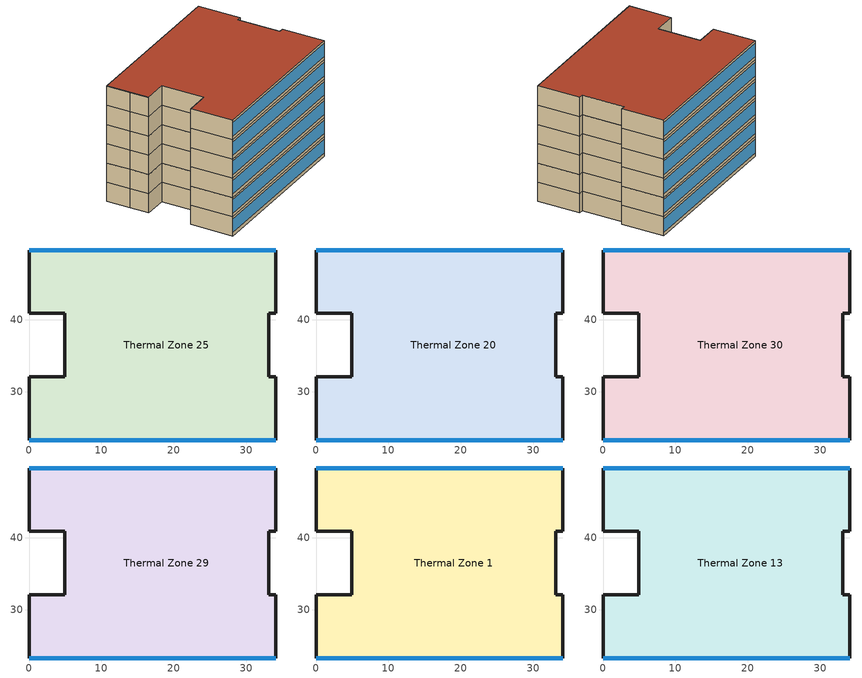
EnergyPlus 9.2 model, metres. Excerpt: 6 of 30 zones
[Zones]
Thermal Zone 25
 floor to Thermal Zone 22 (Interior Floor): 34.1,49.62 34.1,40.87 33.1,40.87 33.1,32.12 34.1,32.12 34.1,23.37 0,23.37 0,32.12 4.9,32.12 4.9,40.87 0,40.87 0,49.62 z89.3
 wall outside (ASHRAE 189.1-2009 ExtWall Mass ClimateZone 1): 0,32.12 0,23.37 34.1,23.37 34.1,32.12 33.1,32.12 33.1,40.87 34.1,40.87 34.1,49.62 0,49.62 0,44.72 0,40.87 4.9,40.87 4.9,32.12 0,32.12 z89.3:93.3
 window (ASHRAE 189.1-2009 ExtWindow ClimateZone 1): 34.07,49.62 0.03,49.62 / 0.03,23.37 34.07,23.37 z90.06:92.81
Thermal Zone 20
 floor to Thermal Zone 25 (Interior Floor): 34.1,49.62 34.1,40.87 33.1,40.87 33.1,32.12 34.1,32.12 34.1,23.37 0,23.37 0,32.12 4.9,32.12 4.9,40.87 0,40.87 0,49.62 z93.3
 wall outside (ASHRAE 189.1-2009 ExtWall Mass ClimateZone 1): 0,32.12 0,23.37 34.1,23.37 34.1,32.12 33.1,32.12 33.1,40.87 34.1,40.87 34.1,49.62 0,49.62 0,44.72 0,40.87 4.9,40.87 4.9,32.12 0,32.12 z93.3:97.3
 window (ASHRAE 189.1-2009 ExtWindow ClimateZone 1): 34.07,49.62 0.03,49.62 / 0.03,23.37 34.07,23.37 z94.06:96.81
Thermal Zone 30
 floor to Thermal Zone 20 (Interior Floor): 34.1,49.62 34.1,40.87 33.1,40.87 33.1,32.12 34.1,32.12 34.1,23.37 0,23.37 0,32.12 4.9,32.12 4.9,40.87 0,40.87 0,49.62 z97.3
 wall outside (ASHRAE 189.1-2009 ExtWall Mass ClimateZone 1): 0,32.12 0,23.37 34.1,23.37 34.1,32.12 33.1,32.12 33.1,40.87 34.1,40.87 34.1,49.62 0,49.62 0,44.72 0,40.87 4.9,40.87 4.9,32.12 0,32.12 z97.3:101.3
 window (ASHRAE 189.1-2009 ExtWindow ClimateZone 1): 34.07,49.62 0.03,49.62 / 0.03,23.37 34.07,23.37 z98.06:100.81
Thermal Zone 29
 floor to Thermal Zone 30 (Interior Floor): 34.1,49.62 34.1,40.87 33.1,40.87 33.1,32.12 34.1,32.12 34.1,23.37 0,23.37 0,32.12 4.9,32.12 4.9,40.87 0,40.87 0,49.62 z101.3
 wall outside (ASHRAE 189.1-2009 ExtWall Mass ClimateZone 1): 0,32.12 0,23.37 34.1,23.37 34.1,32.12 33.1,32.12 33.1,40.87 34.1,40.87 34.1,49.62 0,49.62 0,44.72 0,40.87 4.9,40.87 4.9,32.12 0,32.12 z101.3:105.3
 window (ASHRAE 189.1-2009 ExtWindow ClimateZone 1): 34.07,49.62 0.03,49.62 / 0.03,23.37 34.07,23.37 z102.06:104.81
Thermal Zone 1
 floor to Thermal Zone 29 (Interior Floor): 34.1,49.62 34.1,40.87 33.1,40.87 33.1,32.12 34.1,32.12 34.1,23.37 0,23.37 0,32.12 4.9,32.12 4.9,40.87 0,40.87 0,49.62 z105.3
 wall outside (ASHRAE 189.1-2009 ExtWall Mass ClimateZone 1): 0,32.12 0,23.37 34.1,23.37 34.1,32.12 33.1,32.12 33.1,40.87 34.1,40.87 34.1,49.62 0,49.62 0,44.72 0,40.87 4.9,40.87 4.9,32.12 0,32.12 z105.3:109.3
 window (ASHRAE 189.1-2009 ExtWindow ClimateZone 1): 34.07,49.62 0.03,49.62 / 0.03,23.37 34.07,23.37 z106.06:108.81
Thermal Zone 13
 floor to Thermal Zone 1 (Interior Floor): 34.1,49.62 34.1,40.87 33.1,40.87 33.1,32.12 34.1,32.12 34.1,23.37 0,23.37 0,32.12 4.9,32.12 4.9,40.87 0,40.87 0,49.62 z109.3
 wall outside (ASHRAE 189.1-2009 ExtWall Mass ClimateZone 1): 0,40.87 4.9,40.87 4.9,32.12 0,32.12 0,23.37 34.1,23.37 34.1,32.12 33.1,32.12 33.1,40.87 34.1,40.87 34.1,49.62 0,49.62 z109.3:113.35; 0,49.62 0,44.72 0,40.87 z109.3:113.3; 0,49.62 0,40.87 z113.3:113.35
 window (ASHRAE 189.1-2009 ExtWindow ClimateZone 1): 34.07,49.62 0.03,49.62 / 0.03,23.37 34.07,23.37 z110.06:112.81
 roof outside (ASHRAE 189.1-2009 ExtRoof IEAD ClimateZone 1): 34.1,23.37 34.1,32.12 33.1,32.12 33.1,40.87 34.1,40.87 34.1,49.62 0,49.62 0,40.87 4.9,40.87 4.9,32.12 0,32.12 0,23.37 z113.35
[Building]
Building 1
[Site:Location]
Site 1: Latitude {deg}=0; Longitude {deg}=0; Time Zone {hr}=0; Elevation {m}=0
[SizingPeriod:DesignDay] Month=7; Day of Month=21; Day Type=SummerDesignDay; Daily Dry-Bulb Temperature Range {deltaC}=10.3; Dry-Bulb Temperature Range Modifier Type=DefaultMultipliers; Barometric Pressure {Pa}=101205; Wind Speed {m/s}=6.4; Wind Direction {deg}=350; Rain Indicator=No; Snow Indicator=No; Daylight Saving Time Indicator=No; Solar Model Indicator=ASHRAETau; ASHRAE Clear Sky Optical Depth for Beam Irradiance (taub)=0.745; ASHRAE Clear Sky Optical Depth for Diffuse Irradiance (taud)=1.352
Name | Maximum Dry-Bulb Temperature {C} | Humidity Condition Type | Wetbulb or DewPoint at Maximum Dry-Bulb {C} | Enthalpy at Maximum Dry-Bulb {J/kg}
Doha International Ann Clg .4% Condns DB=>MWB | 43.7 | Wetbulb | 22.1
Doha International Ann Clg .4% Condns DP=>MDB | 34 | Dewpoint | 30.1
Doha International Ann Clg .4% Condns Enth=>MDB | 35.3 | Enthalpy |  | 105900
Doha International Ann Clg .4% Condns WB=>MDB | 35.2 | Wetbulb | 31.1
[Material] Thermal Absorptance=0.9
Name | Roughness | Thickness {m} | Conductivity {W/m-K} | Density {kg/m3} | Specific Heat {J/kg-K} | Solar Absorptance | Visible Absorptance
1/2IN Gypsum | Smooth | 0.0127 | 0.16 | 784.9 | 830 | 0.4 | 0.4
1IN Stucco | Smooth | 0.0253 | 0.6918 | 1858 | 837 | 0.92 | 0.92
8IN Concrete HW | MediumRough | 0.2033 | 1.7296 | 2243 | 837 | 0.65 | 0.65
F16 Acoustic tile | MediumSmooth | 0.0191 | 0.06 | 368 | 590 | 0.3 | 0.3
M11 100mm lightweight concrete | MediumRough | 0.1016 | 0.53 | 1280 | 840 | 0.5 | 0.5
Metal Decking | MediumSmooth | 0.0015 | 45.006 | 7680 | 418.4 | 0.6 | 0.6
Roof Insulation [18] | MediumRough | 0.1693 | 0.049 | 265 | 836.8 | 0.7 | 0.7
Roof Membrane | VeryRough | 0.0095 | 0.16 | 1121.29 | 1460 | 0.7 | 0.7
Wall Insulation [31] | MediumRough | 0.0337 | 0.0432 | 91 | 837 | 0.5 | 0.5
[Material:AirGap]
F05 Ceiling air space resistance: Thermal Resistance {m2-K/W}=0.18
[WindowMaterial:Glazing]
Theoretical Glass [167]: Optical Data Type=SpectralAverage; Thickness {m}=0.003; Solar Transmittance at Normal Incidence=0.2374; Front Side Solar Reflectance at Normal Incidence=0.7126; Back Side Solar Reflectance at Normal Incidence=0; Visible Transmittance at Normal Incidence=0.2512; Front Side Visible Reflectance at Normal Incidence=0.6988; Back Side Visible Reflectance at Normal Incidence=0; Infrared Transmittance at Normal Incidence=0; Front Side Infrared Hemispherical Emissivity=0.985; Back Side Infrared Hemispherical Emissivity=0.985; Conductivity {W/m-K}=2.1073; Dirt Correction Factor for Solar and Visible Transmittance=1; Solar Diffusing=No
[Construction]
ASHRAE 189.1-2009 ExtRoof IEAD ClimateZone 1: Roof Membrane, Roof Insulation [18], Metal Decking
ASHRAE 189.1-2009 ExtWall Mass ClimateZone 1: 1IN Stucco, 8IN Concrete HW, Wall Insulation [31], 1/2IN Gypsum
ASHRAE 189.1-2009 ExtWindow ClimateZone 1: Theoretical Glass [167]
Interior Floor: F16 Acoustic tile, F05 Ceiling air space resistance, M11 100mm lightweight concrete
[Zone]
Thermal Zone 1; Thermal Zone 13; Thermal Zone 20; Thermal Zone 25; Thermal Zone 29; Thermal Zone 30
[SurfaceProperty:LocalEnvironment]
Name | Exterior Surface
LocalEnvironment_Surface85 | Surface 85
LocalEnvironment_Surface86 | Surface 86
LocalEnvironment_Surface87 | Surface 87
LocalEnvironment_Surface88 | Surface 88
LocalEnvironment_Surface89 | Surface 89
LocalEnvironment_Surface90 | Surface 90
LocalEnvironment_Surface91 | Surface 91
LocalEnvironment_Surface92 | Surface 92
LocalEnvironment_Surface93 | Surface 93
LocalEnvironment_Surface94 | Surface 94
LocalEnvironment_Surface95 | Surface 95
LocalEnvironment_Surface96 | Surface 96
LocalEnvironment_Surface97 | Surface 97
LocalEnvironment_Surface98 | Surface 98
LocalEnvironment_Surface99 | Surface 99
LocalEnvironment_Surface254 | Surface 254
LocalEnvironment_Surface255 | Surface 255
LocalEnvironment_Surface256 | Surface 256
LocalEnvironment_Surface257 | Surface 257
LocalEnvironment_Surface258 | Surface 258
LocalEnvironment_Surface259 | Surface 259
LocalEnvironment_Surface260 | Surface 260
LocalEnvironment_Surface261 | Surface 261
LocalEnvironment_Surface262 | Surface 262
LocalEnvironment_Surface263 | Surface 263
LocalEnvironment_Surface264 | Surface 264
LocalEnvironment_Surface265 | Surface 265
LocalEnvironment_Surface266 | Surface 266
LocalEnvironment_Surface329 | Surface 329
LocalEnvironment_Surface330 | Surface 330
LocalEnvironment_Surface331 | Surface 331
LocalEnvironment_Surface332 | Surface 332
LocalEnvironment_Surface333 | Surface 333
LocalEnvironment_Surface334 | Surface 334
LocalEnvironment_Surface335 | Surface 335
LocalEnvironment_Surface336 | Surface 336
LocalEnvironment_Surface337 | Surface 337
LocalEnvironment_Surface338 | Surface 338
LocalEnvironment_Surface339 | Surface 339
LocalEnvironment_Surface340 | Surface 340
LocalEnvironment_Surface341 | Surface 341
LocalEnvironment_Surface344 | Surface 344
LocalEnvironment_Surface345 | Surface 345
LocalEnvironment_Surface346 | Surface 346
LocalEnvironment_Surface347 | Surface 347
LocalEnvironment_Surface348 | Surface 348
LocalEnvironment_Surface349 | Surface 349
LocalEnvironment_Surface350 | Surface 350
LocalEnvironment_Surface351 | Surface 351
LocalEnvironment_Surface352 | Surface 352
LocalEnvironment_Surface353 | Surface 353
LocalEnvironment_Surface354 | Surface 354
LocalEnvironment_Surface355 | Surface 355
LocalEnvironment_Surface356 | Surface 356
LocalEnvironment_Surface359 | Surface 359
LocalEnvironment_Surface360 | Surface 360
LocalEnvironment_Surface361 | Surface 361
LocalEnvironment_Surface362 | Surface 362
LocalEnvironment_Surface363 | Surface 363
LocalEnvironment_Surface364 | Surface 364
LocalEnvironment_Surface365 | Surface 365
LocalEnvironment_Surface366 | Surface 366
LocalEnvironment_Surface367 | Surface 367
LocalEnvironment_Surface368 | Surface 368
LocalEnvironment_Surface369 | Surface 369
LocalEnvironment_Surface370 | Surface 370
LocalEnvironment_Surface371 | Surface 371
LocalEnvironment_Surface374 | Surface 374
LocalEnvironment_Surface375 | Surface 375
LocalEnvironment_Surface376 | Surface 376
LocalEnvironment_Surface377 | Surface 377
LocalEnvironment_Surface378 | Surface 378
LocalEnvironment_Surface379 | Surface 379
LocalEnvironment_Surface380 | Surface 380
LocalEnvironment_Surface381 | Surface 381
LocalEnvironment_Surface382 | Surface 382
LocalEnvironment_Surface383 | Surface 383
LocalEnvironment_Surface384 | Surface 384
LocalEnvironment_Surface385 | Surface 385
LocalEnvironment_Surface386 | Surface 386
[ZoneVentilation:DesignFlowRate] Schedule=Office Work Occ; Design Flow Rate Calculation Method=Flow/Person; Flow Rate per Person {m3/s-person}=0.00943895
Name | Zone or ZoneList
Thermal Zone 1 Ventilation per Person | Thermal Zone 1
Thermal Zone 13 Ventilation per Person | Thermal Zone 13
Thermal Zone 20 Ventilation per Person | Thermal Zone 20
Thermal Zone 25 Ventilation per Person | Thermal Zone 25
Thermal Zone 29 Ventilation per Person | Thermal Zone 29
Thermal Zone 30 Ventilation per Person | Thermal Zone 30
[DesignSpecification:OutdoorAir]
189.1-2009 - Office - OpenOffice - CZ1-3 Ventilation: Outdoor Air Method=Sum; Outdoor Air Flow per Person {m3/s-person}=0.00943895; Outdoor Air Flow per Zone Floor Area {m3/s-m2}=0; Outdoor Air Flow per Zone {m3/s}=0; Outdoor Air Flow Air Changes per Hour {1/hr}=0
[DesignSpecification:ZoneAirDistribution] Zone Air Distribution Effectiveness in Cooling Mode=1; Zone Air Distribution Effectiveness in Heating Mode=1
Thermal Zone 1 Design Spec Zone Air Dist; Thermal Zone 13 Design Spec Zone Air Dist; Thermal Zone 20 Design Spec Zone Air Dist; Thermal Zone 25 Design Spec Zone Air Dist; Thermal Zone 29 Design Spec Zone Air Dist; Thermal Zone 30 Design Spec Zone Air Dist
[Sizing:Zone] Zone Cooling Design Supply Air Temperature Input Method=SupplyAirTemperature; Zone Cooling Design Supply Air Temperature {C}=14; Zone Cooling Design Supply Air Temperature Difference {deltaC}=11.11; Zone Heating Design Supply Air Temperature Input Method=SupplyAirTemperature; Zone Heating Design Supply Air Temperature {C}=40; Zone Heating Design Supply Air Temperature Difference {deltaC}=11.11; Zone Cooling Design Supply Air Humidity Ratio {kgWater/kgDryAir}=0.0085; Zone Heating Design Supply Air Humidity Ratio {kgWater/kgDryAir}=0.008; Design Specification Outdoor Air Object=189.1-2009 - Office - OpenOffice - CZ1-3 Ventilation; Cooling Design Air Flow Method=DesignDay; Cooling Design Air Flow Rate {m3/s}=0; Cooling Minimum Air Flow per Zone Floor Area {m3/s-m2}=0.000762; Cooling Minimum Air Flow {m3/s}=0; Cooling Minimum Air Flow Fraction=0; Heating Design Air Flow Method=DesignDay; Heating Design Air Flow Rate {m3/s}=0; Heating Maximum Air Flow per Zone Floor Area {m3/s-m2}=0.002032; Heating Maximum Air Flow {m3/s}=0.141576; Heating Maximum Air Flow Fraction=0.3; Account for Dedicated Outdoor Air System=No
Name | Design Specification Zone Air Distribution Object
Thermal Zone 1 | Thermal Zone 1 Design Spec Zone Air Dist
Thermal Zone 13 | Thermal Zone 13 Design Spec Zone Air Dist
Thermal Zone 20 | Thermal Zone 20 Design Spec Zone Air Dist
Thermal Zone 25 | Thermal Zone 25 Design Spec Zone Air Dist
Thermal Zone 29 | Thermal Zone 29 Design Spec Zone Air Dist
Thermal Zone 30 | Thermal Zone 30 Design Spec Zone Air Dist
[ZoneControl:Thermostat]
Name | Zone or ZoneList | Control Type Schedule | Control 1
Thermal Zone 1 Thermostat | Thermal Zone 1 | Thermal Zone 1 Thermostat Schedule | Thermal Zone 1 Thermostat
Thermal Zone 13 Thermostat | Thermal Zone 13 | Thermal Zone 13 Thermostat Schedule | Thermal Zone 13 Thermostat
Thermal Zone 20 Thermostat | Thermal Zone 20 | Thermal Zone 20 Thermostat Schedule | Thermal Zone 20 Thermostat
Thermal Zone 25 Thermostat | Thermal Zone 25 | Thermal Zone 25 Thermostat Schedule | Thermal Zone 25 Thermostat
Thermal Zone 29 Thermostat | Thermal Zone 29 | Thermal Zone 29 Thermostat Schedule | Thermal Zone 29 Thermostat
Thermal Zone 30 Thermostat | Thermal Zone 30 | Thermal Zone 30 Thermostat Schedule | Thermal Zone 30 Thermostat
[ThermostatSetpoint:DualSetpoint] Heating Setpoint Temperature Schedule=Large Office HtgSetp; Cooling Setpoint Temperature Schedule=Large Office ClgSetp
Thermal Zone 1 Thermostat; Thermal Zone 13 Thermostat; Thermal Zone 20 Thermostat; Thermal Zone 25 Thermostat; Thermal Zone 29 Thermostat; Thermal Zone 30 Thermostat
[Schedule:Day:Interval]
Large Office HtgSetp Default Schedule: No, 06:00, 15.6, 22:00, 21, 24:00, 15.6
Large Office HtgSetp Rule 2 Day Schedule: No, 06:00, 15.6, 18:00, 21, 24:00, 15.6
Large Office HtgSetp Rule 1 Day Schedule; Large Office HtgSetp Summer Design Day: No, 24:00, 15.6
Large Office HtgSetp Winter Design Day: No, 24:00, 21
Large Office ClgSetp Default Schedule; Large Office ClgSetp Summer Design Day: No, 06:00, 26.7, 22:00, 24, 24:00, 26.7
Large Office ClgSetp Rule 2 Day Schedule: No, 06:00, 26.7, 18:00, 24, 24:00, 26.7
Large Office ClgSetp Rule 1 Day Schedule; Large Office ClgSetp Winter Design Day: No, 24:00, 26.7
Office Bldg Occ Default Schedule: No, 06:00, 0, 07:00, 0.1, 08:00, 0.2, 12:00, 0.85, 13:00, 0.5, 17:00, 0.85, 18:00, 0.7, 20:00, 0.4, 22:00, 0.1, 24:00, 0.05
Office Bldg Occ Rule 1 Day Schedule; Office Bldg Occ Winter Design Day: No, 24:00, 0
Office Bldg Occ Rule 2 Day Schedule: No, 06:00, 0, 08:00, 0.1, 14:00, 0.4, 17:00, 0.1, 24:00, 0
Office Bldg Occ Summer Design Day: No, 06:00, 0, 22:00, 1, 24:00, 0.05
[Schedule:Week:Daily]
Large Office HtgSetp Week Rule - Jan1-Jan3: Large Office HtgSetp Default Schedule, Large Office HtgSetp Default Schedule, Large Office HtgSetp Default Schedule, Large Office HtgSetp Default Schedule, Large Office HtgSetp Default Schedule, Large Office HtgSetp Default Schedule, Large Office HtgSetp Rule 2 Day Schedule, Large Office HtgSetp Default Schedule, Large Office HtgSetp Summer Design Day, Large Office HtgSetp Winter Design Day, Large Office HtgSetp Default Schedule, Large Office HtgSetp Default Schedule
Large Office HtgSetp Week Rule - Jan4-Dec31: Large Office HtgSetp Rule 1 Day Schedule, Large Office HtgSetp Default Schedule, Large Office HtgSetp Default Schedule, Large Office HtgSetp Default Schedule, Large Office HtgSetp Default Schedule, Large Office HtgSetp Default Schedule, Large Office HtgSetp Rule 2 Day Schedule, Large Office HtgSetp Default Schedule, Large Office HtgSetp Summer Design Day, Large Office HtgSetp Winter Design Day, Large Office HtgSetp Default Schedule, Large Office HtgSetp Default Schedule
Large Office ClgSetp Week Rule - Jan1-Jan3: Large Office ClgSetp Default Schedule, Large Office ClgSetp Default Schedule, Large Office ClgSetp Default Schedule, Large Office ClgSetp Default Schedule, Large Office ClgSetp Default Schedule, Large Office ClgSetp Default Schedule, Large Office ClgSetp Rule 2 Day Schedule, Large Office ClgSetp Default Schedule, Large Office ClgSetp Summer Design Day, Large Office ClgSetp Winter Design Day, Large Office ClgSetp Default Schedule, Large Office ClgSetp Default Schedule
Large Office ClgSetp Week Rule - Jan4-Dec31: Large Office ClgSetp Rule 1 Day Schedule, Large Office ClgSetp Default Schedule, Large Office ClgSetp Default Schedule, Large Office ClgSetp Default Schedule, Large Office ClgSetp Default Schedule, Large Office ClgSetp Default Schedule, Large Office ClgSetp Rule 2 Day Schedule, Large Office ClgSetp Default Schedule, Large Office ClgSetp Summer Design Day, Large Office ClgSetp Winter Design Day, Large Office ClgSetp Default Schedule, Large Office ClgSetp Default Schedule
Office Work Occ Week Rule - Jan1-Jan3: Office Bldg Occ Default Schedule, Office Bldg Occ Default Schedule, Office Bldg Occ Default Schedule, Office Bldg Occ Default Schedule, Office Bldg Occ Default Schedule, Office Bldg Occ Default Schedule, Office Bldg Occ Rule 2 Day Schedule, Office Bldg Occ Default Schedule, Office Bldg Occ Summer Design Day, Office Bldg Occ Winter Design Day, Office Bldg Occ Default Schedule, Office Bldg Occ Default Schedule
Office Work Occ Week Rule - Jan4-Dec31: Office Bldg Occ Rule 1 Day Schedule, Office Bldg Occ Default Schedule, Office Bldg Occ Default Schedule, Office Bldg Occ Default Schedule, Office Bldg Occ Default Schedule, Office Bldg Occ Default Schedule, Office Bldg Occ Rule 2 Day Schedule, Office Bldg Occ Default Schedule, Office Bldg Occ Summer Design Day, Office Bldg Occ Winter Design Day, Office Bldg Occ Default Schedule, Office Bldg Occ Default Schedule
[Schedule:Year]
Large Office HtgSetp: Large Office HtgSetp Week Rule - Jan1-Jan3, 1, 1, 1, 3, Large Office HtgSetp Week Rule - Jan4-Dec31, 1, 4, 12, 31
Large Office ClgSetp: Large Office ClgSetp Week Rule - Jan1-Jan3, 1, 1, 1, 3, Large Office ClgSetp Week Rule - Jan4-Dec31, 1, 4, 12, 31
Office Work Occ: Office Work Occ Week Rule - Jan1-Jan3, 1, 1, 1, 3, Office Work Occ Week Rule - Jan4-Dec31, 1, 4, 12, 31
[Schedule:Compact]
Thermal Zone 1 Thermostat Schedule; Thermal Zone 13 Thermostat Schedule; Thermal Zone 20 Thermostat Schedule; Thermal Zone 25 Thermostat Schedule; Thermal Zone 29 Thermostat Schedule; Thermal Zone 30 Thermostat Schedule: Through: 12/31, For: AllDays, Until: 24:00, 4
